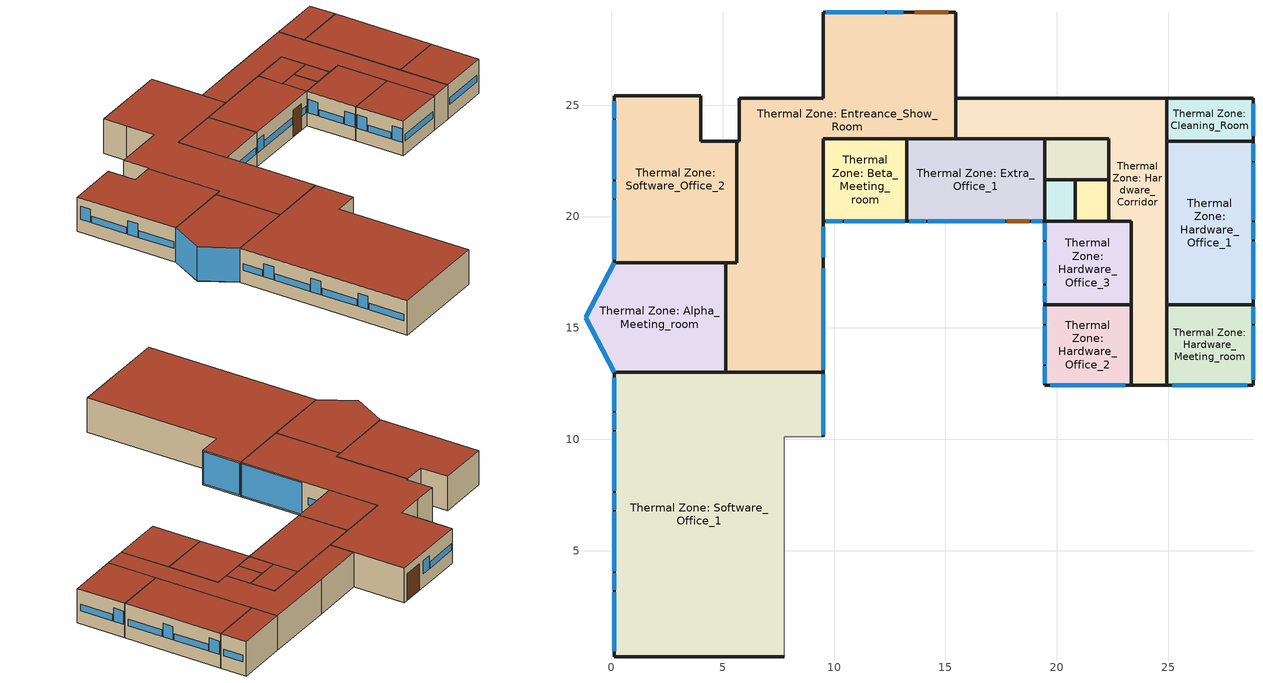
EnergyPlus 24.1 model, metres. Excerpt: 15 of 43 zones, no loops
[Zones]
Thermal Zone: Alpha_Meeting_room
 floor ground (FloorSeparation_adiabatic): 5.14,17.92 5.14,13.01 0.14,13.01 -1.16,15.47 0.14,17.92 z0
 wall outside (Exterior_Walls): 5.14,13.01 5.14,17.92 0.14,17.92 -1.16,15.47 0.14,13.01 5.14,13.01 z0:2.6
 window (ReMoni Windows - Standard Dbl Clr Low Iron 3mm/6mm Air): -1.16,15.46 0.14,13.02 / 0.14,17.92 -1.16,15.47 z0.01:2.59
 roof outside (Roof): 5.14,13.01 5.14,17.92 0.14,17.92 -1.16,15.47 0.14,13.01 z2.6
Thermal Zone: Beta_Meeting_room
 floor ground (FloorSeparation_adiabatic): 13.26,23.5 13.26,19.8 9.51,19.8 9.51,23.5 z0
 wall outside (Exterior_Walls): 9.51,23.5 9.51,19.8 13.26,19.8 13.26,23.5 9.51,23.5 z0:2.6
 window (ReMoni Windows - Standard Dbl Clr Low Iron 3mm/6mm Air): 9.61,19.8 10.36,19.8 z1:2; 10.46,19.8 13.16,19.8 z1:1.5
 roof outside (Roof): 13.26,19.8 13.26,23.5 9.51,23.5 9.51,19.8 z2.6
Thermal Zone: Cleaning_Room
 floor ground (FloorSeparation_adiabatic): 28.8,25.31 28.8,23.37 24.93,23.37 24.93,25.31 z0
 wall outside (Exterior_Walls): 24.93,25.31 24.93,23.37 28.8,23.37 28.8,25.31 24.93,25.31 z0:2.6
 window (ReMoni Windows - Standard Dbl Clr Low Iron 3mm/6mm Air): 28.8,23.62 28.8,25.06 z1:1.5
 roof outside (Roof): 28.8,23.37 28.8,25.31 24.93,25.31 24.93,23.37 z2.6
Thermal Zone: Corridor_toilet
 floor ground (FloorSeparation_adiabatic): 22.33,23.5 22.33,21.65 19.45,21.65 19.45,23.5 z0
 wall outside (Exterior_Walls): 22.33,23.5 19.45,23.5 19.45,21.65 20.83,21.65 22.33,21.65 22.33,23.5 z0:2.6
 roof outside (Roof): 22.33,21.65 22.33,23.5 19.45,23.5 19.45,21.65 z2.6
Thermal Zone: Entreance_Show_Room
 floor ground (FloorSeparation_adiabatic): 15.45,29.17 15.45,23.5 9.51,23.5 9.51,13.01 5.14,13.01 5.14,17.92 5.64,17.92 5.64,23.37 5.74,23.37 5.74,25.31 9.51,25.31 9.51,29.17 z0
 wall outside (Exterior_Walls): 5.64,23.37 5.64,17.92 5.14,17.92 5.14,13.01 9.51,13.01 9.51,19.8 9.51,23.5 13.26,23.5 15.45,23.5 15.45,25.31 15.45,29.17 9.51,29.17 9.51,27.42 9.51,25.31 7.52,25.31 5.74,25.31 5.74,23.37 5.64,23.37 z0:2.6
 window (ReMoni Windows - Standard Dbl Clr Low Iron 3mm/6mm Air): 12.26,29.17 9.61,29.17 / 9.51,18.17 9.51,19.55 z1:1.5; 13.11,29.17 12.36,29.17 z1:2; 9.51,13.11 9.51,17.67 z0.1:2.5
 door (Standard Nonres 6B Door Swinging): 15.11,29.17 13.61,29.17 z0:2
 roof outside (Roof): 9.51,13.01 9.51,23.5 15.45,23.5 15.45,29.17 9.51,29.17 9.51,25.31 5.74,25.31 5.74,23.37 5.64,23.37 5.64,17.92 5.14,17.92 5.14,13.01 z2.6
Thermal Zone: Extra_Office_1
 floor ground (FloorSeparation_adiabatic): 19.45,23.5 19.45,19.8 13.26,19.8 13.26,23.5 z0
 wall outside (Exterior_Walls): 15.45,23.5 13.26,23.5 13.26,19.8 19.45,19.8 19.45,21.65 19.45,23.5 15.45,23.5 z0:2.6
 window (ReMoni Windows - Standard Dbl Clr Low Iron 3mm/6mm Air): 13.36,19.8 14.11,19.8 z1:2; 14.21,19.8 17.65,19.8 / 18.85,19.8 19.35,19.8 z1:1.5
 door (Standard Nonres 6B Door Swinging): 17.75,19.8 18.75,19.8 z0:2
 roof outside (Roof): 19.45,19.8 19.45,23.5 13.26,23.5 13.26,19.8 z2.6
Thermal Zone: Hardware_Corridor
 floor ground (FloorSeparation_adiabatic): 24.93,25.31 24.93,12.42 23.33,12.42 23.33,19.8 22.33,19.8 22.33,23.5 15.45,23.5 15.45,25.31 z0
 wall outside (Exterior_Walls): 15.45,23.5 19.45,23.5 22.33,23.5 22.33,21.65 22.33,19.8 23.33,19.8 23.33,16.05 23.33,12.42 24.93,12.42 24.93,16.05 24.93,23.37 24.93,25.31 19.45,25.31 15.45,25.31 15.45,23.5 z0:2.6
 roof outside (Roof): 24.93,12.42 24.93,25.31 15.45,25.31 15.45,23.5 22.33,23.5 22.33,19.8 23.33,19.8 23.33,12.42 z2.6
Thermal Zone: Hardware_Meeting_room
 floor ground (FloorSeparation_adiabatic): 28.8,16.05 28.8,12.42 24.93,12.42 24.93,16.05 z0
 wall outside (Exterior_Walls): 24.93,16.05 24.93,12.42 28.8,12.42 28.8,16.05 24.93,16.05 z0:2.6
 window (ReMoni Windows - Standard Dbl Clr Low Iron 3mm/6mm Air): 28.8,15.2 28.8,15.95 z1:2; 28.8,12.67 28.8,15.1 / 25.18,12.42 28.55,12.42 z1:1.5
 roof outside (Roof): 28.8,12.42 28.8,16.05 24.93,16.05 24.93,12.42 z2.6
Thermal Zone: Hardware_Office_1
 floor ground (FloorSeparation_adiabatic): 28.8,23.37 28.8,16.05 24.93,16.05 24.93,23.37 z0
 wall outside (Exterior_Walls): 24.93,23.37 24.93,16.05 28.8,16.05 28.8,23.37 24.93,23.37 z0:2.6
 window (ReMoni Windows - Standard Dbl Clr Low Iron 3mm/6mm Air): 28.8,16.3 28.8,18.88 / 28.8,19.83 28.8,22.41 z1:1.5; 28.8,18.98 28.8,19.73 / 28.8,22.51 28.8,23.26 z1:2
 roof outside (Roof): 28.8,16.05 28.8,23.37 24.93,23.37 24.93,16.05 z2.6
Thermal Zone: Hardware_Office_2
 floor ground (FloorSeparation_adiabatic): 23.33,16.05 23.33,12.42 19.45,12.42 19.45,16.05 z0
 wall outside (Exterior_Walls): 23.33,12.42 23.33,16.05 19.45,16.05 19.45,12.42 23.33,12.42 z0:2.6
 window (ReMoni Windows - Standard Dbl Clr Low Iron 3mm/6mm Air): 19.7,12.42 23.08,12.42 / 19.45,15.1 19.45,13.37 z1:1.5; 19.45,15.95 19.45,15.2 / 19.45,13.27 19.45,12.52 z1:2
 roof outside (Roof): 23.33,12.42 23.33,16.05 19.45,16.05 19.45,12.42 z2.6
Thermal Zone: Hardware_Office_3
 floor ground (FloorSeparation_adiabatic): 23.33,19.8 23.33,16.05 19.45,16.05 19.45,19.8 z0
 wall outside (Exterior_Walls): 23.33,16.05 23.33,19.8 22.33,19.8 20.83,19.8 19.45,19.8 19.45,16.05 23.33,16.05 z0:2.6
 window (ReMoni Windows - Standard Dbl Clr Low Iron 3mm/6mm Air): 19.45,19.7 19.45,18.95 / 19.45,16.9 19.45,16.15 z1:2; 19.45,18.85 19.45,17 z1:1.5
 roof outside (Roof): 23.33,16.05 23.33,19.8 19.45,19.8 19.45,16.05 z2.6
Thermal Zone: Hardware_Toilet_1
 floor ground (FloorSeparation_adiabatic): 22.33,21.65 22.33,19.8 20.83,19.8 20.83,21.65 z0
 wall outside (Exterior_Walls): 22.33,19.8 22.33,21.65 20.83,21.65 20.83,19.8 22.33,19.8 z0:2.6
 roof outside (Roof): 22.33,19.8 22.33,21.65 20.83,21.65 20.83,19.8 z2.6
Thermal Zone: Hardware_Toilet_2
 floor ground (FloorSeparation_adiabatic): 20.83,21.65 20.83,19.8 19.45,19.8 19.45,21.65 z0
 wall outside (Exterior_Walls): 20.83,19.8 20.83,21.65 19.45,21.65 19.45,19.8 20.83,19.8 z0:2.6
 roof outside (Roof): 20.83,19.8 20.83,21.65 19.45,21.65 19.45,19.8 z2.6
Thermal Zone: Software_Office_1
 floor ground (FloorSeparation_adiabatic): 9.51,13.01 9.51,10.11 7.76,10.11 7.76,0.24 0.14,0.24 0.14,13.01 z0
 wall outside (Exterior_Walls): 9.51,10.11 9.51,13.01 5.14,13.01 0.14,13.01 0.14,0.24 7.76,0.24 z0:2.6
 wall adiabatic (Inner_Walls_Adiabatic): 7.76,0.24 7.76,10.11 9.51,10.11 z0:2.6
 window (ReMoni Windows - Standard Dbl Clr Low Iron 3mm/6mm Air): 0.14,3.14 0.14,0.49 / 0.14,6.74 0.14,4.09 / 0.14,10.34 0.14,7.69 / 0.14,12.76 0.14,11.29 z1:1.5; 0.14,3.99 0.14,3.24 / 0.14,7.59 0.14,6.84 / 0.14,11.19 0.14,10.44 z1:2; 9.51,10.21 9.51,12.91 z0.1:2.5
 roof outside (Roof): 7.76,0.24 7.76,10.11 9.51,10.11 9.51,13.01 0.14,13.01 0.14,0.24 z2.6
Thermal Zone: Software_Office_2
 floor ground (FloorSeparation_adiabatic): 4.01,25.42 4.01,23.37 5.64,23.37 5.64,17.92 0.14,17.92 0.14,25.42 z0
 wall outside (Exterior_Walls): 5.14,17.92 5.64,17.92 5.64,23.37 4.01,23.37 4.01,25.42 0.14,25.42 0.14,17.92 5.14,17.92 z0:2.6
 window (ReMoni Windows - Standard Dbl Clr Low Iron 3mm/6mm Air): 0.14,25.17 0.14,24.42 / 0.14,21.57 0.14,20.82 z1:2; 0.14,20.72 0.14,18.07 / 0.14,24.32 0.14,21.67 z1:1.5
 roof outside (Roof): 5.64,17.92 5.64,23.37 4.01,23.37 4.01,25.42 0.14,25.42 0.14,17.92 z2.6
[Building]
ReMoni Building: North Axis {deg}=358
[Site:Location]
Aarhus.AP: Latitude {deg}=56.3083; Longitude {deg}=10.6256; Time Zone {hr}=1; Elevation {m}=25
[SizingPeriod:DesignDay] Month=1; Day of Month=21; Day Type=WinterDesignDay; Daily Dry-Bulb Temperature Range {deltaC}=0; Dry-Bulb Temperature Range Modifier Type=DefaultMultipliers; Humidity Condition Type=Wetbulb; Barometric Pressure {Pa}=101025; Wind Direction {deg}=270; Rain Indicator=No; Snow Indicator=No; Daylight Saving Time Indicator=No; Solar Model Indicator=ASHRAEClearSky; Sky Clearness=0
Name | Maximum Dry-Bulb Temperature {C} | Wetbulb or DewPoint at Maximum Dry-Bulb {C} | Wind Speed {m/s}
Aarhus.AP Ann Htg 99% Condns DB | -6.7 | -6.7 | 1.4
Aarhus.AP Ann Htg 99.6% Condns DB | -9.1 | -9.1 | 1.4
Aarhus.AP Ann Htg Wind 99% Condns WS=>MCDB | 5.4 | 5.4 | 12.2
Aarhus.AP Ann Htg Wind 99.6% Condns WS=>MCDB | 6 | 6 | 13.7
[Material]
Name | Roughness | Thickness {m} | Conductivity {W/m-K} | Density {kg/m3} | Specific Heat {J/kg-K} | Thermal Absorptance | Solar Absorptance | Visible Absorptance
Brick - Fired Clay - 4 ExteriorWall (15 cm) | MediumRough | 0.15 | 0.175 | 1601.85 | 790 | 0.9 | 0.7 | 0.7
Brick - Fired Clay - 4 innerWalls (12.5 cm) | MediumRough | 0.125 | 0.675 | 1601.85 | 790 | 0.9 | 0.7 | 0.7
Carpet - 1/2 in. | MediumRough | 0.0127 | 0.06 | 288 | 1380 | 0.9 | 0.7 | 0.7
Floor Concrete (10 cm) | MediumRough | 0.1 | 0.4 | 2243 | 837 | 0.9 | 0.65 | 0.65
Gypsum | Smooth | 0.0127 | 0.16 | 784.9 | 830 | 0.9 | 0.4 | 0.4
METAL Door Medium 18Ga_1; METAL Door Medium 18Ga_2 | Smooth | 0.0013106 | 45.3149 | 7833.03 | 502.08 | 0.8 | 0.5 | 0.5
Roof Insulation [18] | MediumRough | 0.1693 | 0.15 | 265 | 836.8 | 0.9 | 0.7 | 0.7
Roof Tile | VeryRough | 0.0127 | 0.59 | 1920 | 1260 | 0.9 | 0.7 | 0.7
Styrolit (80 mm) | VeryRough | 0.08 | 0.1 | 24 | 1210 | 0.9 | 0.7 | 0.7
Wood Subfloor Floor separation | MediumSmooth | 0.01905 | 0.115 | 800 | 1380 | 0.9 | 0.7 | 0.7
[Material:AirGap]
F04 Wall air space resistance 2: Thermal Resistance {m2-K/W}=0.1
[Material:NoMass]
AIR [5]: Roughness=Smooth; Thermal Resistance {m2-K/W}=0.440339; Thermal Absorptance=0.8; Solar Absorptance=0.5; Visible Absorptance=0.5
[WindowMaterial:Gas]
AIR 6MM: Gas Type=Air; Thickness {m}=0.0063
[WindowMaterial:Glazing]
LOW IRON 3MM ReMoni: Optical Data Type=SpectralAverage; Thickness {m}=0.005; Solar Transmittance at Normal Incidence=0.899; Front Side Solar Reflectance at Normal Incidence=0.079; Back Side Solar Reflectance at Normal Incidence=0.079; Visible Transmittance at Normal Incidence=0.913; Front Side Visible Reflectance at Normal Incidence=0.082; Back Side Visible Reflectance at Normal Incidence=0.082; Infrared Transmittance at Normal Incidence=0; Front Side Infrared Hemispherical Emissivity=0.84; Back Side Infrared Hemispherical Emissivity=0.84; Conductivity {W/m-K}=0.9
[Construction]
Exterior_Walls: Brick - Fired Clay - 4 ExteriorWall (15 cm), F04 Wall air space resistance 2, Brick - Fired Clay - 4 ExteriorWall (15 cm)
FloorSeparation_adiabatic: Gypsum, Floor Concrete (10 cm), Styrolit (80 mm), Styrolit (80 mm), Wood Subfloor Floor separation, Carpet - 1/2 in.
Inner_Walls_Adiabatic: Brick - Fired Clay - 4 innerWalls (12.5 cm), F04 Wall air space resistance 2, Brick - Fired Clay - 4 innerWalls (12.5 cm)
ReMoni Windows - Standard Dbl Clr Low Iron 3mm/6mm Air: LOW IRON 3MM ReMoni, AIR 6MM, LOW IRON 3MM ReMoni
Roof: Roof Tile, Roof Insulation [18], Roof Insulation [18]
Standard Nonres 6B Door Swinging: METAL Door Medium 18Ga_1, AIR [5], METAL Door Medium 18Ga_2
[Zone]
Thermal Zone: Alpha_Meeting_room; Thermal Zone: Beta_Meeting_room; Thermal Zone: Cleaning_Room; Thermal Zone: Corridor_toilet; Thermal Zone: Entreance_Show_Room; Thermal Zone: Extra_Office_1; Thermal Zone: Hardware_Corridor; Thermal Zone: Hardware_Meeting_room; Thermal Zone: Hardware_Office_1; Thermal Zone: Hardware_Office_2; Thermal Zone: Hardware_Office_3; Thermal Zone: Hardware_Toilet_1; Thermal Zone: Hardware_Toilet_2; Thermal Zone: Software_Office_1; Thermal Zone: Software_Office_2
[AvailabilityManager:Scheduled] Schedule=Always On Discrete
ReMoni_Ventilation Availability Manager; OA System Availability Manager
[Schedule:Constant]
Always On Discrete: Always On Discrete Limits, 1
